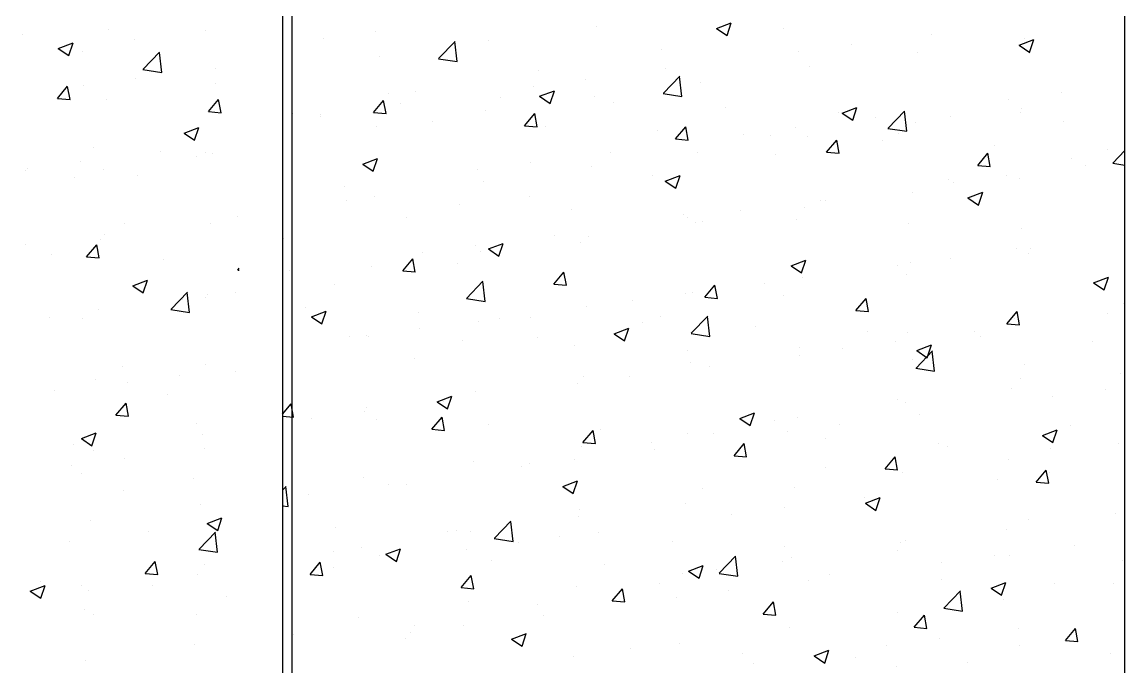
# Model space of a CAD drawing. Header units: millimetres. Extents: x 331487 to 517269, y 198509 to 399936.
# Drawn here: x 419822 to 420346, y 393037 to 393343 of the extents above; entities that cross this region are included whole.
import ezdxf

# ---------------------------------------------------------------- set-up
doc = ezdxf.new("R2010")
doc.units = ezdxf.units.MM
doc.header["$MEASUREMENT"] = 0
doc.layers.add('9th_Column', color=2, linetype='Continuous', lineweight=25)
doc.layers.add('COLUMN', color=6, linetype='Continuous')

msp = doc.modelspace()

# ---------------------------------------------------------------- linework, layer by layer
at = {"layer": '9th_Column'}
msp.add_line((419950.13, 398049.03), (419950.13, 392649.03), dxfattribs=at)
at = {"layer": 'COLUMN'}
for p, q in [((419945.71, 399936.48), (419945.71, 381283.05)), ((420345.71, 381283.05), (420345.71, 399936.48))]:
    msp.add_line(p, q, dxfattribs=at)
at = {"layer": 'COLUMN', "color": 2, "linetype": 'Continuous'}
for p, q in [((420094.85, 393341.49), (420094.85, 393341.49)), ((420151.78, 393340.34), (420158.78, 393343.03)), ((420156.75, 393336.99), (420158.78, 393343.03)), ((419822, 393337.25), (419822, 393337.25)), ((419863.08, 393339.82), (419863.08, 393339.82)), ((419909.18, 393339.17), (419909.18, 393339.17)), ((419964.93, 393335.64), (419964.93, 393335.64)), ((419989.96, 393338.94), (419989.96, 393338.94)), ((420151.78, 393340.34), (420156.75, 393336.99)), ((420183.79, 393340.19), (420183.79, 393340.19)), ((420253.65, 393337.67), (420253.65, 393337.67)), ((420297.93, 393335.54), (420297.93, 393335.54)), ((419839.21, 393330.81), (419846.21, 393333.5)), ((419839.21, 393330.81), (419844.19, 393327.45)), ((419844.18, 393327.45), (419846.21, 393333.5)), ((419875.38, 393335), (419875.38, 393335)), ((420019.82, 393326.08), (420027.61, 393334.19)), ((420028.62, 393324.6), (420027.52, 393334.1)), ((420043.5, 393334.45), (420043.5, 393334.45)), ((420125.47, 393330.18), (420125.47, 393330.18)), ((420215.78, 393332.69), (420215.78, 393332.69)), ((420295.49, 393332.34), (420302.5, 393335.02)), ((420295.49, 393332.34), (420300.47, 393328.98)), ((420300.46, 393328.98), (420302.49, 393335.02)), ((419850.86, 393329.16), (419850.86, 393329.16)), ((419879.51, 393320.92), (419887.3, 393329.04)), ((419888.32, 393319.45), (419887.21, 393328.95)), ((419991.56, 393326.95), (419991.56, 393326.95)), ((420019.73, 393325.98), (420028.62, 393324.6)), ((420190.75, 393329.39), (420190.75, 393329.39)), ((420247.42, 393329.14), (420247.42, 393329.14)), ((419879.42, 393320.83), (419888.32, 393319.45)), ((419913.98, 393321.47), (419913.98, 393321.47)), ((420067.15, 393320.17), (420067.15, 393320.17)), ((420127.59, 393321.08), (420127.59, 393321.08)), ((420196.08, 393322.1), (420196.08, 393322.1)), ((419876.1, 393316.49), (419876.1, 393316.49)), ((420089.72, 393316.09), (420089.72, 393316.09)), ((420126.54, 393309.52), (420134.33, 393317.64)), ((420135.35, 393308.05), (420134.24, 393317.55)), ((420144.14, 393314.6), (420144.14, 393314.6)), ((419838.81, 393307.09), (419843.63, 393312.84)), ((419844.78, 393306.56), (419843.62, 393312.83)), ((419851.07, 393313.19), (419851.07, 393313.19)), ((419913.81, 393314.03), (419913.81, 393314.03)), ((419996.01, 393309.57), (419996.01, 393309.57)), ((420008.83, 393310.16), (420008.83, 393310.16)), ((420064.68, 393312.79), (420064.68, 393312.79)), ((420067.76, 393308.09), (420074.76, 393310.78)), ((420072.73, 393304.73), (420074.76, 393310.78)), ((420126.45, 393309.43), (420135.35, 393308.05)), ((420315.54, 393309.84), (420315.54, 393309.84)), ((419838.81, 393307.09), (419844.78, 393306.57)), ((419861.87, 393306.53), (419861.87, 393306.53)), ((419910.53, 393300.82), (419915.35, 393306.56)), ((419916.51, 393300.28), (419915.35, 393306.55)), ((419988.88, 393300.4), (419993.7, 393306.14)), ((419994.86, 393299.87), (419993.7, 393306.14)), ((420001.53, 393304.48), (420001.53, 393304.48)), ((420049.39, 393307.32), (420049.39, 393307.32)), ((420067.76, 393308.09), (420072.73, 393304.74)), ((420093.63, 393308.2), (420093.63, 393308.2)), ((420102.77, 393305.06), (420102.77, 393305.06)), ((420290.5, 393306.55), (420290.5, 393306.55)), ((419910.53, 393300.82), (419916.51, 393300.29)), ((419950.51, 393300.15), (419950.51, 393300.15)), ((419963.66, 393299.49), (419963.66, 393299.49)), ((419988.88, 393300.4), (419994.86, 393299.88)), ((420042.29, 393301.16), (420042.29, 393301.16)), ((420060.61, 393294.12), (420065.43, 393299.87)), ((420066.58, 393293.59), (420065.43, 393299.86)), ((420156.15, 393302.81), (420156.15, 393302.81)), ((420209.54, 393300.55), (420209.54, 393300.55)), ((420211.47, 393300.08), (420218.47, 393302.77)), ((420211.47, 393300.08), (420216.45, 393296.73)), ((420216.44, 393296.73), (420218.47, 393302.77)), ((420233.27, 393292.97), (420241.06, 393301.09)), ((420242.07, 393291.5), (420240.96, 393301)), ((420296.3, 393300.55), (420296.3, 393300.55)), ((420296.72, 393302.25), (420296.72, 393302.25)), ((419963.71, 393298.4), (419963.71, 393298.4)), ((419990.35, 393293.66), (419990.35, 393293.66)), ((420017.09, 393296.14), (420017.09, 393296.14)), ((420060.61, 393294.12), (420066.59, 393293.6)), ((420070.47, 393293.89), (420070.47, 393293.89)), ((420132.33, 393287.85), (420137.15, 393293.59)), ((420138.31, 393287.32), (420137.15, 393293.59)), ((420227.35, 393298.23), (420227.35, 393298.23)), ((420246.21, 393295.85), (420246.21, 393295.85)), ((420262.92, 393298.3), (420262.92, 393298.3)), ((420316.3, 393296.04), (420316.3, 393296.04)), ((419898.9, 393290.55), (419905.9, 393293.24)), ((419898.9, 393290.55), (419903.88, 393287.19)), ((419903.87, 393287.19), (419905.9, 393293.23)), ((420123.86, 393291.63), (420123.86, 393291.63)), ((420164.44, 393289.95), (420164.44, 393289.95)), ((420177.24, 393289.38), (420177.24, 393289.38)), ((420189.47, 393293.25), (420189.47, 393293.25)), ((420194.86, 393288.81), (420194.86, 393288.81)), ((420233.18, 393292.88), (420242.07, 393291.5)), ((420237.98, 393290.54), (420237.98, 393290.54)), ((419855.91, 393283.9), (419855.91, 393283.9)), ((420132.33, 393287.85), (420138.31, 393287.33)), ((420204.06, 393281.57), (420208.88, 393287.32)), ((420210.03, 393281.04), (420208.88, 393287.31)), ((420230.62, 393287.12), (420230.62, 393287.12)), ((420284, 393284.86), (420284, 393284.86)), ((419887.67, 393282.03), (419887.67, 393282.03)), ((419905.05, 393279.51), (419905.05, 393279.51)), ((419909.29, 393281.64), (419909.29, 393281.64)), ((419912.59, 393280.74), (419912.59, 393280.74)), ((419983.74, 393275.84), (419990.74, 393278.53)), ((419988.71, 393272.48), (419990.73, 393278.52)), ((420101.28, 393281.64), (420101.28, 393281.64)), ((420142.92, 393281.31), (420142.92, 393281.31)), ((420179.66, 393280.53), (420179.66, 393280.53)), ((420204.06, 393281.57), (420210.04, 393281.05)), ((420275.79, 393275.3), (420280.61, 393281.04)), ((420281.76, 393274.77), (420280.6, 393281.04)), ((420320.26, 393278.59), (420320.26, 393278.59)), ((420337.39, 393282.61), (420337.39, 393282.61)), ((420339.99, 393276.42), (420345.71, 393282.38)), ((419823.61, 393272.72), (419823.61, 393272.72)), ((419824.76, 393273.75), (419824.76, 393273.75)), ((419849.79, 393277.04), (419849.79, 393277.04)), ((419860.65, 393273.24), (419860.65, 393273.24)), ((419983.74, 393275.84), (419988.71, 393272.48)), ((420038.38, 393273.35), (420038.38, 393273.35)), ((420063.41, 393276.65), (420063.41, 393276.65)), ((420092.41, 393274.91), (420092.41, 393274.91)), ((420275.79, 393275.3), (420281.76, 393274.78)), ((420327.1, 393275.39), (420327.1, 393275.39)), ((420339.9, 393276.33), (420345.71, 393275.43)), ((419846.73, 393269.5), (419846.73, 393269.5)), ((419876.99, 393270.46), (419876.99, 393270.46)), ((420041.07, 393267.87), (420041.07, 393267.87)), ((420121.34, 393270.52), (420121.34, 393270.52)), ((420127.45, 393267.83), (420134.45, 393270.52)), ((420127.45, 393267.83), (420132.42, 393264.47)), ((420132.42, 393264.47), (420134.45, 393270.52)), ((420261.94, 393268.58), (420261.94, 393268.58)), ((420289.23, 393270.4), (420289.23, 393270.4)), ((420295.5, 393268.96), (420295.5, 393268.96)), ((419975.22, 393265.04), (419975.22, 393265.04)), ((420244.99, 393262.56), (420244.99, 393262.56)), ((420264.19, 393267.11), (420264.19, 393267.11)), ((420271.16, 393259.82), (420278.16, 393262.51)), ((420276.13, 393256.46), (420278.16, 393262.51)), ((419976.11, 393258.74), (419976.11, 393258.74)), ((419989.13, 393260.37), (419989.13, 393260.37)), ((420063.02, 393260.51), (420063.02, 393260.51)), ((420201.04, 393258.79), (420201.04, 393258.79)), ((420203.62, 393258.57), (420203.62, 393258.57)), ((420271.16, 393259.82), (420276.14, 393256.47)), ((420029.49, 393256.49), (420029.49, 393256.49)), ((420082.88, 393254.23), (420082.88, 393254.23)), ((420136.26, 393251.98), (420136.26, 393251.98)), ((420163.17, 393253.8), (420163.17, 393253.8)), ((420193.65, 393255.52), (420193.65, 393255.52)), ((419870.69, 393247.54), (419870.69, 393247.54)), ((419911.37, 393247.45), (419911.37, 393247.45)), ((419924.52, 393250.9), (419924.52, 393250.9)), ((420004.7, 393250.5), (420004.7, 393250.5)), ((420138.13, 393250.51), (420138.13, 393250.51)), ((420141.71, 393248.02), (420141.71, 393248.02)), ((420145.3, 393248.56), (420145.3, 393248.56)), ((420189.64, 393249.72), (420189.64, 393249.72)), ((420243.02, 393247.47), (420243.02, 393247.47)), ((419861.36, 393242.59), (419861.36, 393242.59)), ((420074.98, 393242.19), (420074.98, 393242.19)), ((420091.2, 393241.62), (420091.2, 393241.62)), ((420296.41, 393245.21), (420296.41, 393245.21)), ((419823.49, 393237.6), (419823.49, 393237.6)), ((419852.68, 393231.87), (419857.5, 393237.62)), ((419858.66, 393231.34), (419857.5, 393237.61)), ((419859.44, 393239.95), (419859.44, 393239.95)), ((419946.38, 393240.49), (419946.38, 393240.49)), ((420037.1, 393237.21), (420037.1, 393237.21)), ((420043.43, 393235.58), (420050.43, 393238.26)), ((420048.4, 393232.22), (420050.42, 393238.26)), ((420086.98, 393238.55), (420086.98, 393238.55)), ((420300.79, 393235.95), (420300.79, 393235.95)), ((419836.01, 393233.07), (419836.01, 393233.07)), ((419852.68, 393231.87), (419858.66, 393231.35)), ((419889.4, 393230.81), (419889.4, 393230.81)), ((420002.76, 393225.18), (420007.58, 393230.92)), ((420008.73, 393224.65), (420007.57, 393230.92)), ((420012.07, 393233.91), (420012.07, 393233.91)), ((420039.85, 393234.58), (420039.85, 393234.58)), ((420043.43, 393235.58), (420048.4, 393232.22)), ((420262.92, 393230.96), (420262.92, 393230.96)), ((420294.29, 393235.67), (420294.29, 393235.67)), ((420300.13, 393233.59), (420300.13, 393233.59)), ((419924.41, 393225.6), (419925.13, 393226.46)), ((419924.41, 393225.6), (419925.13, 393225.53)), ((419948.92, 393225.6), (419948.92, 393225.6)), ((419987.92, 393227.08), (419987.92, 393227.08)), ((420028.66, 393228.54), (420028.66, 393228.54)), ((420187.14, 393227.57), (420194.14, 393230.26)), ((420187.14, 393227.57), (420192.11, 393224.21)), ((420192.11, 393224.21), (420194.14, 393230.25)), ((420237.89, 393227.66), (420237.89, 393227.66)), ((420243.77, 393229.27), (420243.77, 393229.27)), ((419874.57, 393218.03), (419881.57, 393220.72)), ((419879.54, 393214.68), (419881.57, 393220.72)), ((420002.76, 393225.18), (420008.73, 393224.66)), ((420033.08, 393212.11), (420040.86, 393220.23)), ((420074.48, 393218.9), (420079.3, 393224.65)), ((420080.46, 393218.37), (420079.3, 393224.64)), ((420192.43, 393222.23), (420192.43, 393222.23)), ((420241.81, 393223.58), (420241.81, 393223.58)), ((420330.85, 393219.56), (420337.85, 393222.25)), ((420335.82, 393216.2), (420337.85, 393222.24)), ((419874.57, 393218.03), (419879.55, 393214.68)), ((419892.77, 393206.96), (419900.56, 393215.08)), ((419901.58, 393205.49), (419900.47, 393214.99)), ((419970.35, 393218.53), (419970.35, 393218.53)), ((420041.88, 393210.64), (420040.77, 393220.14)), ((420074.48, 393218.9), (420080.46, 393218.38)), ((420146.21, 393212.63), (420151.03, 393218.37)), ((420152.18, 393212.1), (420151.03, 393218.37)), ((420174.73, 393219.35), (420174.73, 393219.35)), ((420330.85, 393219.56), (420335.83, 393216.2)), ((419898.21, 393211.46), (419898.21, 393211.46)), ((419908.88, 393212.54), (419908.88, 393212.54)), ((419910.16, 393214.16), (419910.16, 393214.16)), ((419923.24, 393214.76), (419923.24, 393214.76)), ((420032.99, 393212.02), (420041.88, 393210.64)), ((420111.83, 393211.07), (420111.83, 393211.07)), ((420136.86, 393214.36), (420136.86, 393214.36)), ((420140.49, 393214.73), (420140.49, 393214.73)), ((420146.21, 393212.63), (420152.19, 393212.11)), ((420183.49, 393213.57), (420183.49, 393213.57)), ((420217.94, 393206.35), (420222.76, 393212.1)), ((420223.91, 393205.82), (420222.75, 393212.09)), ((420345.01, 393209.88), (420345.01, 393209.88)), ((419858.22, 393206.66), (419858.22, 393206.66)), ((419892.68, 393206.87), (419901.58, 393205.49)), ((419956.64, 393207.64), (419956.64, 393207.64)), ((419959.4, 393203.32), (419966.41, 393206.01)), ((419964.37, 393199.97), (419966.4, 393206.01)), ((420010.02, 393205.39), (420010.02, 393205.39)), ((420089.98, 393208.33), (420089.98, 393208.33)), ((420217.94, 393206.35), (420223.91, 393205.83)), ((420289.66, 393200.08), (420294.48, 393205.82)), ((420295.63, 393199.55), (420294.48, 393205.82)), ((420337.64, 393204.82), (420337.64, 393204.82)), ((419835.05, 393203.15), (419835.05, 393203.15)), ((419850.57, 393202.53), (419850.57, 393202.53)), ((419959.4, 393203.32), (419964.38, 393199.97)), ((420038.64, 393201.29), (420038.64, 393201.29)), ((420048.67, 393202.75), (420048.67, 393202.75)), ((420063.4, 393203.13), (420063.4, 393203.13)), ((420116.79, 393200.88), (420116.79, 393200.88)), ((420125.17, 393203.56), (420125.17, 393203.56)), ((420139.8, 393195.56), (420147.59, 393203.68)), ((420148.6, 393194.09), (420147.5, 393203.59)), ((420289.66, 393200.08), (420295.64, 393199.56)), ((420293.07, 393202.38), (420293.07, 393202.38)), ((419977.72, 393194.21), (419977.72, 393194.21)), ((419985.76, 393194.47), (419985.76, 393194.47)), ((420010.8, 393197.77), (420010.8, 393197.77)), ((420103.12, 393195.31), (420110.12, 393198)), ((420103.12, 393195.31), (420108.09, 393191.96)), ((420108.09, 393191.96), (420110.11, 393198)), ((420139.71, 393195.47), (420148.6, 393194.09)), ((420170.17, 393198.62), (420170.17, 393198.62)), ((420223.55, 393196.37), (420223.55, 393196.37)), ((420242.56, 393195.98), (420242.56, 393195.98)), ((420274.49, 393196.5), (420274.49, 393196.5)), ((420276.93, 393194.11), (420276.93, 393194.11)), ((419986.7, 393193.79), (419986.7, 393193.79)), ((420031.11, 393191.96), (420031.11, 393191.96)), ((420066.86, 393193.54), (420066.86, 393193.54)), ((420084.49, 393189.7), (420084.49, 393189.7)), ((420191.22, 393188.94), (420191.22, 393188.94)), ((420236.61, 393191.52), (420236.61, 393191.52)), ((420246.83, 393187.31), (420253.83, 393189.99)), ((420251.8, 393183.95), (420253.83, 393189.99)), ((420330.31, 393191.86), (420330.31, 393191.86)), ((420008.54, 393183.53), (420008.54, 393183.53)), ((420137.87, 393187.45), (420137.87, 393187.45)), ((420191.25, 393185.19), (420191.25, 393185.19)), ((420211.58, 393188.22), (420211.58, 393188.22)), ((420246.52, 393179.01), (420254.31, 393187.13)), ((420246.83, 393187.31), (420251.8, 393183.95)), ((420255.33, 393177.54), (420254.22, 393187.03)), ((419869.92, 393179.71), (419869.92, 393179.71)), ((419908.94, 393180.87), (419908.94, 393180.87)), ((420139.28, 393181.44), (420139.28, 393181.44)), ((420148.43, 393179.91), (420148.43, 393179.91)), ((420244.63, 393182.93), (420244.63, 393182.93)), ((420246.43, 393178.91), (420255.33, 393177.53)), ((420298.02, 393180.68), (420298.02, 393180.68)), ((419857, 393173.37), (419857, 393173.37)), ((419896.94, 393175.32), (419896.94, 393175.32)), ((419923.31, 393177.46), (419923.31, 393177.46)), ((419950.22, 393173.52), (419950.22, 393173.52)), ((420088.77, 393175.04), (420088.77, 393175.04)), ((420110.55, 393174.92), (420110.55, 393174.92)), ((420296, 393173.92), (420296, 393173.92)), ((420343.79, 393176.59), (420343.79, 393176.59)), ((419837.63, 393168.53), (419837.63, 393168.53)), ((419871.9, 393172.02), (419871.9, 393172.02)), ((420037.42, 393168), (420037.42, 393168)), ((420085.52, 393171.63), (420085.52, 393171.63)), ((420291.85, 393169.09), (420291.85, 393169.09)), ((420336.37, 393168.67), (420336.37, 393168.67)), ((419891.01, 393166.28), (419891.01, 393166.28)), ((420019.1, 393163.06), (420026.1, 393165.75)), ((420019.1, 393163.06), (420024.07, 393159.71)), ((420022.36, 393163.31), (420022.36, 393163.31)), ((420024.06, 393159.7), (420026.09, 393165.75)), ((420237.68, 393163.91), (420237.68, 393163.91)), ((420241.34, 393162.69), (420241.34, 393162.69)), ((420311.34, 393165.38), (420311.34, 393165.38)), ((419866.56, 393156.65), (419871.38, 393162.4)), ((419872.53, 393156.12), (419871.37, 393162.39)), ((419945.71, 393157.19), (419949.73, 393161.98)), ((419950.88, 393155.7), (419949.72, 393161.97)), ((419984.49, 393158.33), (419984.49, 393158.33)), ((419985.48, 393160.5), (419985.48, 393160.5)), ((420162.81, 393155.05), (420169.81, 393157.74)), ((420167.78, 393151.7), (420169.81, 393157.74)), ((419866.56, 393156.65), (419872.53, 393156.13)), ((419904.76, 393152.88), (419904.76, 393152.88)), ((419945.71, 393156.17), (419950.88, 393155.71)), ((419959.46, 393155.03), (419959.46, 393155.03)), ((419990.13, 393154.56), (419990.13, 393154.56)), ((420016.63, 393149.96), (420021.45, 393155.71)), ((420022.61, 393149.43), (420021.45, 393155.7)), ((420043.51, 393152.3), (420043.51, 393152.3)), ((420162.81, 393155.05), (420167.78, 393151.7)), ((420179.36, 393153.9), (420179.36, 393153.9)), ((420190, 393155.65), (420190, 393155.65)), ((420248.18, 393157.06), (420248.18, 393157.06)), ((419850.24, 393145.52), (419857.24, 393148.21)), ((419855.21, 393142.16), (419857.24, 393148.2)), ((419907.73, 393147.58), (419907.73, 393147.58)), ((420016.63, 393149.96), (420022.61, 393149.44)), ((420088.36, 393143.69), (420093.18, 393149.43)), ((420094.33, 393143.15), (420093.18, 393149.42)), ((420096.89, 393150.05), (420096.89, 393150.05)), ((420138.06, 393148.15), (420138.06, 393148.15)), ((420150.27, 393147.79), (420150.27, 393147.79)), ((420185.27, 393148.78), (420185.27, 393148.78)), ((420210.31, 393152.08), (420210.31, 393152.08)), ((420306.52, 393147.04), (420313.52, 393149.73)), ((420306.52, 393147.04), (420311.5, 393143.69)), ((420311.49, 393143.69), (420313.52, 393149.73)), ((420319.96, 393151.96), (420319.96, 393151.96)), ((419846.44, 393142.87), (419846.44, 393142.87)), ((419850.24, 393145.52), (419855.21, 393142.16)), ((420087.55, 393141.75), (420087.55, 393141.75)), ((420088.36, 393143.69), (420094.34, 393143.16)), ((420121.05, 393143.89), (420121.05, 393143.89)), ((420160.08, 393137.41), (420164.91, 393143.16)), ((420166.06, 393136.88), (420164.9, 393143.15)), ((420203.65, 393145.54), (420203.65, 393145.54)), ((420257.04, 393143.28), (420257.04, 393143.28)), ((420261.64, 393141.95), (420261.64, 393141.95)), ((420342.58, 393143.3), (420342.58, 393143.3)), ((419855.79, 393140.08), (419855.79, 393140.08)), ((419908.5, 393140.86), (419908.5, 393140.86)), ((420122.12, 393140.47), (420122.12, 393140.47)), ((420160.08, 393137.41), (420166.06, 393136.89)), ((420231.81, 393131.13), (420236.63, 393136.88)), ((420237.78, 393130.6), (420236.63, 393136.87)), ((420310.42, 393141.02), (420310.42, 393141.02)), ((419845.6, 393132.58), (419845.6, 393132.58)), ((419870.63, 393135.88), (419870.63, 393135.88)), ((420036.21, 393134.71), (420036.21, 393134.71)), ((420059.21, 393132.19), (420059.21, 393132.19)), ((420062.73, 393133.88), (420062.73, 393133.88)), ((420084.25, 393135.48), (420084.25, 393135.48)), ((420203.33, 393131.94), (420203.33, 393131.94)), ((420290.64, 393135.8), (420290.64, 393135.8)), ((419850.03, 393128.88), (419850.03, 393128.88)), ((419903.41, 393126.62), (419903.41, 393126.62)), ((419984.27, 393127.21), (419984.27, 393127.21)), ((420231.81, 393131.13), (420237.79, 393130.61)), ((420240.13, 393129.4), (420240.13, 393129.4)), ((420285.03, 393125.94), (420285.03, 393125.94)), ((420303.54, 393124.86), (420308.36, 393130.6)), ((420309.51, 393124.33), (420308.35, 393130.6)), ((420310.06, 393129.23), (420310.06, 393129.23)), ((419870.4, 393120.91), (419870.4, 393120.91)), ((419945.71, 393121.06), (419947.4, 393122.82)), ((419948.41, 393113.23), (419947.31, 393122.73)), ((419996.06, 393123.87), (419996.06, 393123.87)), ((420004.41, 393123.87), (420004.41, 393123.87)), ((420078.79, 393122.8), (420085.79, 393125.49)), ((420078.79, 393122.8), (420083.76, 393119.44)), ((420083.76, 393119.44), (420085.78, 393125.49)), ((420145.01, 393121.93), (420145.01, 393121.93)), ((420188.78, 393122.36), (420188.78, 393122.36)), ((420303.54, 393124.86), (420309.51, 393124.34)), ((419958.18, 393118.88), (419958.18, 393118.88)), ((420221.87, 393117.62), (420221.87, 393117.62)), ((420222.5, 393114.79), (420229.5, 393117.48)), ((420227.47, 393111.43), (420229.5, 393117.48)), ((419906.51, 393114.29), (419906.51, 393114.29)), ((419945.71, 393113.65), (419948.41, 393113.23)), ((419946.09, 393113.86), (419946.09, 393113.86)), ((420086.69, 393111.92), (420086.69, 393111.92)), ((420136.84, 393114.86), (420136.84, 393114.86)), ((420184, 393112.64), (420184, 393112.64)), ((420222.5, 393114.79), (420227.47, 393111.44)), ((419854.57, 393106.8), (419854.57, 393106.8)), ((419909.93, 393105.26), (419916.93, 393107.94)), ((419909.93, 393105.26), (419914.9, 393101.9)), ((419914.9, 393101.9), (419916.93, 393107.94)), ((420046.33, 393098.15), (420054.12, 393106.27)), ((420055.14, 393096.68), (420054.03, 393106.17)), ((420086.33, 393108.46), (420086.33, 393108.46)), ((420158.97, 393109.34), (420158.97, 393109.34)), ((420299.84, 393106.96), (420299.84, 393106.96)), ((420341.36, 393110.01), (420341.36, 393110.01)), ((419882.2, 393101.42), (419882.2, 393101.42)), ((419906.03, 393092.99), (419913.82, 393101.11)), ((419914.83, 393091.52), (419913.73, 393101.02)), ((419970.65, 393103.46), (419970.65, 393103.46)), ((420024.03, 393101.2), (420024.03, 393101.2)), ((420028.37, 393101.91), (420028.37, 393101.91)), ((420034.99, 393101.42), (420034.99, 393101.42)), ((420095.81, 393101.03), (420095.81, 393101.03)), ((420289.42, 393102.51), (420289.42, 393102.51)), ((419844.32, 393096.44), (419844.32, 393096.44)), ((420046.24, 393098.05), (420055.14, 393096.67)), ((420057.94, 393096.04), (420057.94, 393096.04)), ((420077.42, 393098.95), (420077.42, 393098.95)), ((420130.8, 393096.69), (420130.8, 393096.69)), ((420238.91, 393096.11), (420238.91, 393096.11)), ((420241.52, 393096.95), (420241.52, 393096.95)), ((420321.63, 393094.78), (420321.63, 393094.78)), ((419905.94, 393092.9), (419914.83, 393091.52)), ((419970.05, 393091.9), (419970.05, 393091.9)), ((419983.05, 393093.92), (419983.05, 393093.92)), ((419991.74, 393090.03), (419991.74, 393090.03)), ((419994.76, 393090.55), (420001.77, 393093.23)), ((419994.76, 393090.55), (419999.74, 393087.19)), ((419999.73, 393087.19), (420001.76, 393093.23)), ((420032.9, 393092.74), (420032.9, 393092.74)), ((420153.06, 393081.6), (420160.85, 393089.71)), ((420161.86, 393080.12), (420160.76, 393089.62)), ((420184.18, 393094.44), (420184.18, 393094.44)), ((420237.56, 393092.18), (420237.56, 393092.18)), ((420283.76, 393089.79), (420283.76, 393089.79)), ((420290.95, 393089.93), (420290.95, 393089.93)), ((419880.43, 393081.43), (419885.25, 393087.18)), ((419886.41, 393080.9), (419885.25, 393087.17)), ((419908.59, 393085.91), (419908.59, 393085.91)), ((419958.78, 393081.02), (419963.6, 393086.76)), ((419964.76, 393080.49), (419963.6, 393086.75)), ((419969.75, 393084.43), (419969.75, 393084.43)), ((420045.12, 393087.77), (420045.12, 393087.77)), ((420098.5, 393085.51), (420098.5, 393085.51)), ((420138.48, 393082.54), (420145.48, 393085.22)), ((420143.45, 393079.18), (420145.47, 393085.22)), ((420183.2, 393086.94), (420183.2, 393086.94)), ((420187.57, 393089.07), (420187.57, 393089.07)), ((420258.72, 393086.5), (420258.72, 393086.5)), ((420344.33, 393087.67), (420344.33, 393087.67)), ((419880.43, 393081.43), (419886.41, 393080.91)), ((419905.29, 393081), (419905.29, 393081)), ((419958.78, 393081.02), (419964.76, 393080.49)), ((420030.51, 393074.74), (420035.33, 393080.49)), ((420036.48, 393074.21), (420035.32, 393080.48)), ((420135.63, 393081.57), (420135.63, 393081.57)), ((420138.48, 393082.54), (420143.45, 393079.18)), ((420151.88, 393083.26), (420151.88, 393083.26)), ((420152.97, 393081.5), (420161.86, 393080.12)), ((420205.27, 393081), (420205.27, 393081)), ((419825.91, 393073), (419832.91, 393075.69)), ((419830.55, 393077.78), (419830.55, 393077.78)), ((419830.88, 393069.65), (419832.9, 393075.69)), ((419850.27, 393075.9), (419850.27, 393075.9)), ((419883.94, 393075.53), (419883.94, 393075.53)), ((420030.51, 393074.74), (420036.48, 393074.22)), ((420085.12, 393075.17), (420085.12, 393075.17)), ((420102.23, 393068.47), (420107.05, 393074.21)), ((420108.21, 393067.94), (420107.05, 393074.2)), ((420124.88, 393076.93), (420124.88, 393076.93)), ((420195.57, 393078.18), (420195.57, 393078.18)), ((420258.65, 393078.75), (420258.65, 393078.75)), ((420282.19, 393074.53), (420289.19, 393077.22)), ((420282.19, 393074.53), (420287.16, 393071.17)), ((420287.16, 393071.17), (420289.19, 393077.21)), ((420312.03, 393076.49), (420312.03, 393076.49)), ((420340.14, 393076.72), (420340.14, 393076.72)), ((419825.91, 393073), (419830.88, 393069.65)), ((419853.36, 393073.51), (419853.36, 393073.51)), ((419919.04, 393070.29), (419919.04, 393070.29)), ((420102.23, 393068.47), (420108.21, 393067.94)), ((420132.66, 393069.9), (420132.66, 393069.9)), ((420157.69, 393073.2), (420157.69, 393073.2)), ((420259.78, 393065.04), (420267.57, 393073.16)), ((420268.59, 393063.57), (420267.48, 393073.07)), ((420288.21, 393069.22), (420288.21, 393069.22)), ((419851.64, 393064.35), (419851.64, 393064.35)), ((420033.77, 393068.13), (420033.77, 393068.13)), ((420066.56, 393066.92), (420066.56, 393066.92)), ((420173.96, 393062.19), (420178.78, 393067.94)), ((420179.93, 393061.66), (420178.78, 393067.93)), ((420259.69, 393064.95), (420268.59, 393063.57)), ((419855.89, 393061.98), (419855.89, 393061.98)), ((419905.02, 393062.09), (419905.02, 393062.09)), ((419981.84, 393060.63), (419981.84, 393060.63)), ((420069.5, 393061.58), (420069.5, 393061.58)), ((420173.96, 393062.19), (420179.94, 393061.67)), ((420237.7, 393062.82), (420237.7, 393062.82)), ((420245.69, 393055.92), (420250.51, 393061.66)), ((420251.66, 393055.38), (420250.5, 393061.65)), ((419950.76, 393052.63), (419950.76, 393052.63)), ((420006.6, 393053.3), (420006.6, 393053.3)), ((420008.24, 393056.91), (420008.24, 393056.91)), ((420031.63, 393056.6), (420031.63, 393056.6)), ((420054.45, 393050.28), (420061.46, 393052.97)), ((420059.42, 393046.93), (420061.45, 393052.97)), ((420186.35, 393055.78), (420186.35, 393055.78)), ((420245.69, 393055.92), (420251.66, 393055.39)), ((420295.32, 393055.34), (420295.32, 393055.34)), ((420317.41, 393049.64), (420322.23, 393055.39)), ((420323.39, 393049.11), (420322.23, 393055.38)), ((419904.08, 393047.71), (419904.08, 393047.71)), ((420004.14, 393050.37), (420004.14, 393050.37)), ((420054.45, 393050.28), (420059.43, 393046.93)), ((420057.52, 393048.12), (420057.52, 393048.12)), ((420134.41, 393048.28), (420134.41, 393048.28)), ((420257.45, 393050.35), (420257.45, 393050.35)), ((420317.41, 393049.64), (420323.39, 393049.12)), ((419949.92, 393046.89), (419949.92, 393046.89)), ((420110.9, 393045.86), (420110.9, 393045.86)), ((420164.29, 393043.61), (420164.29, 393043.61)), ((420198.17, 393042.28), (420205.17, 393044.96)), ((420198.17, 393042.28), (420203.14, 393038.92)), ((420203.14, 393038.92), (420205.16, 393044.96)), ((420232.42, 393047.05), (420232.42, 393047.05)), ((420295.71, 393047.29), (420295.71, 393047.29)), ((420338.93, 393043.43), (420338.93, 393043.43)), ((419852.14, 393040.22), (419852.14, 393040.22)), ((420083.9, 393041.88), (420083.9, 393041.88)), ((420169.26, 393038.74), (420169.26, 393038.74)), ((420217.67, 393041.35), (420217.67, 393041.35)), ((420237.39, 393037.28), (420237.39, 393037.28)), ((420271.05, 393039.09), (420271.05, 393039.09))]:
    msp.add_line(p, q, dxfattribs=at)

doc.saveas('drawing.dxf')
